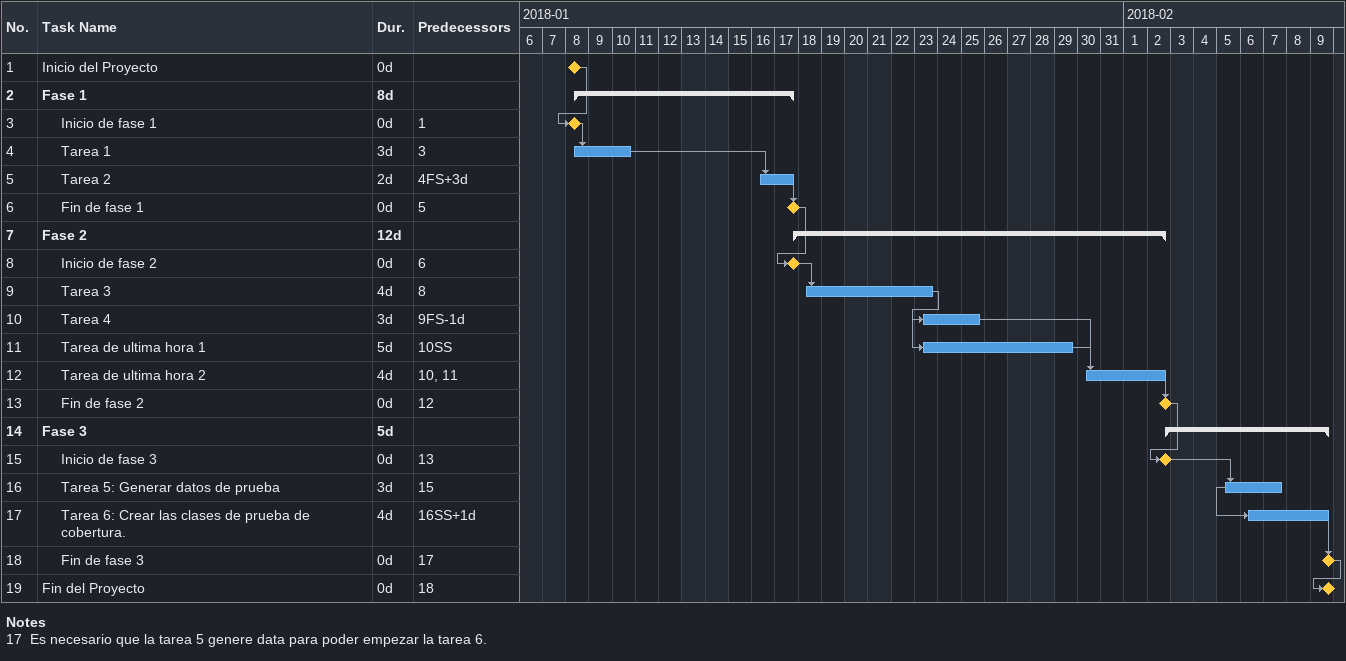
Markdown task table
| ID | Level | Task | Duration | Start | Finish | Predecessors |
|---|---|---|---|---|---|---|
| 1 | 1 | Inicio del Proyecto | 0d | 2018-01-08 | 2018-01-08 |  |
| 2 | 1 | **Fase 1** | 8d | 2018-01-08 | 2018-01-17 |  |
| 3 | 2 | Inicio de fase 1 | 0d | 2018-01-08 | 2018-01-08 | 1 |
| 4 | 2 | Tarea 1 | 3d | 2018-01-08 | 2018-01-10 | 3 |
| 5 | 2 | Tarea 2 | 2d | 2018-01-16 | 2018-01-17 | 4FS+3d |
| 6 | 2 | Fin de fase 1 | 0d | 2018-01-17 | 2018-01-17 | 5 |
| 7 | 1 | **Fase 2** | 12d | 2018-01-17 | 2018-02-02 |  |
| 8 | 2 | Inicio de fase 2 | 0d | 2018-01-17 | 2018-01-17 | 6 |
| 9 | 2 | Tarea 3 | 4d | 2018-01-18 | 2018-01-23 | 8 |
| 10 | 2 | Tarea 4 | 3d | 2018-01-23 | 2018-01-25 | 9FS-1d |
| 11 | 2 | Tarea de ultima hora 1 | 5d | 2018-01-23 | 2018-01-29 | 10SS |
| 12 | 2 | Tarea de ultima hora 2 | 4d | 2018-01-30 | 2018-02-02 | 10, 11 |
| 13 | 2 | Fin de fase 2 | 0d | 2018-02-02 | 2018-02-02 | 12 |
| 14 | 1 | **Fase 3** | 5d | 2018-02-02 | 2018-02-09 |  |
| 15 | 2 | Inicio de fase 3 | 0d | 2018-02-02 | 2018-02-02 | 13 |
| 16 | 2 | Tarea 5: Generar datos de prueba | 3d | 2018-02-05 | 2018-02-07 | 15 |
| 17 | 2 | Tarea 6: Crear las clases de prueba de cobertura. | 4d | 2018-02-06 | 2018-02-09 | 16SS+1d |
| 18 | 2 | Fin de fase 3 | 0d | 2018-02-09 | 2018-02-09 | 17 |
| 19 | 1 | Fin del Proyecto | 0d | 2018-02-09 | 2018-02-09 | 18 |

Notes
- 17: Es necesario que la tarea 5 genere data para poder empezar la tarea 6.
